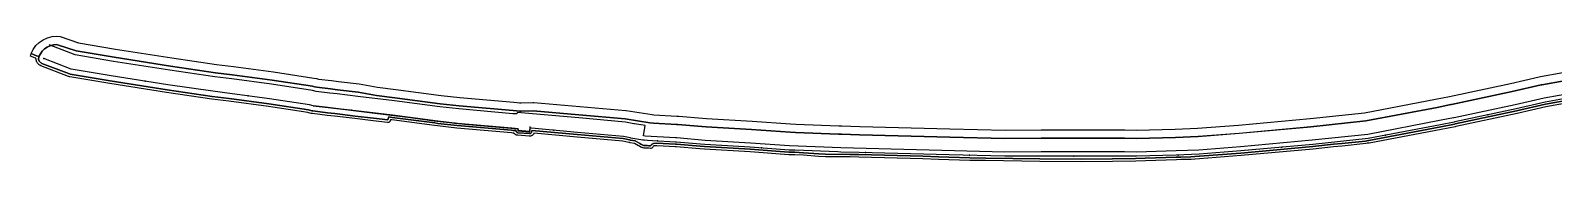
# Model space of a CAD drawing. Header units: inches. Extents: x 87989 to 118156, y 435697 to 451526.
# Drawn here: x 96263 to 97724, y 437689 to 437810 of the extents above; entities that cross this region are included whole.
import ezdxf

# ---------------------------------------------------------------- set-up
doc = ezdxf.new("R2010")
doc.units = ezdxf.units.IN
doc.header["$MEASUREMENT"] = 0
for name, color, linetype, true_color in [('As_waterkering_BWK', 7, 'Continuous', 0x7b8981), ('Beschermingszone_BWK', 7, 'Continuous', 0xcf890d), ('Grens_bebouwingsvrije_zone_BWK', 7, 'Continuous', 0x6789ae), ('Kernzone_BWK', 7, 'Continuous', 0xcb89af), ('Kunstwerken_BWK', 7, 'Continuous', 0xc78952), ('Referentiepunten_BWK', 7, 'Continuous', 0x178980)]:
    doc.layers.add(name, color=color, linetype=linetype, true_color=true_color)

msp = doc.modelspace()

# ---------------------------------------------------------------- linework, layer by layer
at = {"layer": 'As_waterkering_BWK'}
for points in [[(96574.912, 437738.2289), (96555.2873, 437740.6004), (96548.345, 437741.393), (96534.056, 437743.09), (96530.4782, 437744.046), (96492.0474, 437749.933), (96454.0135, 437754.9601), (96437.6754, 437757.0106), (96394.416, 437763.3607), (96340.044, 437771.8935), (96301.7455, 437778.3758), (96275.4582, 437788.4902)], [(97737.1519, 437750.36), (97715.7954, 437746.5169), (97687.9837, 437740.0821), (97629.2313, 437727.605), (97628.6004, 437727.4878), (97615.4198, 437724.9217), (97546.1959, 437711.7399), (97492.8926, 437706.0303), (97423.8515, 437699.7329), (97383.9716, 437696.6268), (97361.9105, 437695.7288), (97323.9733, 437694.633), (97312.2539, 437694.9011), (97232.3496, 437694.9011), (97197.446, 437694.7221), (97144.1626, 437696.0808), (97057.6092, 437698.2878), (97040.1468, 437698.7331), (97037.1703, 437698.8492), (96996.0648, 437700.4526), (96990.5187, 437700.669), (96953.3135, 437703.3847), (96909.5948, 437705.9625), (96905.3849, 437706.3204), (96882.4649, 437708.2692), (96881.4775, 437708.3128), (96859.3201, 437709.6024), (96854.7558, 437709.868), (96851.941, 437710.0319), (96850.303, 437710.242)], [(96850.303, 437710.242), (96838.7658, 437712.0822), (96837.9402, 437712.355), (96831.586, 437713.6311), (96787.4368, 437717.5588), (96743.396, 437721.4707), (96741.8703, 437721.6073), (96741.651, 437719.692), (96741.51, 437718.455), (96730.488, 437719.266), (96730.612, 437720.969), (96730.62, 437721.083), (96727.62, 437721.325), (96727.347, 437721.347), (96724.4062, 437721.5833), (96672.2916, 437726.174), (96653.6225, 437728.2216), (96610.0802, 437733.979), (96574.912, 437738.2289)]]:
    msp.add_lwpolyline(points, dxfattribs=at)
at = {"layer": 'Beschermingszone_BWK'}
msp.add_lwpolyline([(97734.1411, 437767.0912), (97712.7846, 437763.2482), (97711.9633, 437763.0794), (97684.3016, 437756.6793), (97625.9133, 437744.2794), (97625.4242, 437744.1883), (97612.2054, 437741.615), (97543.6965, 437728.5695), (97491.2151, 437722.9479), (97422.4193, 437716.6729), (97382.9655, 437713.6), (97361.3193, 437712.7188), (97323.9223, 437711.6386), (97312.4483, 437711.8989), (97232.306, 437711.901), (97197.6191, 437711.7232), (97144.596, 437713.0753), (97058.0426, 437715.2823), (97040.6948, 437715.7246), (97037.8329, 437715.8362), (96996.7275, 437717.4397), (96991.4691, 437717.6448), (96954.4326, 437720.3474), (96910.8154, 437722.9201), (96906.8252, 437723.2593), (96883.9051, 437725.2081), (96883.2133, 437725.2528), (96882.3457, 437725.291), (96860.3078, 437726.5737), (96856.8667, 437726.774), (96833.0924, 437730.5643), (96788.9409, 437734.4921), (96744.9057, 437738.4036), (96733.3846, 437738.009), (96731.9869, 437738.028), (96728.8484, 437738.2811), (96725.8329, 437738.5232), (96673.9643, 437743.0925), (96655.6636, 437745.0997), (96612.2141, 437750.8442), (96594.5356, 437752.9811), (96577.0715, 437756.0989), (96557.3879, 437758.4773), (96550.4273, 437759.2721), (96537.4581, 437760.8124), (96535.125, 437761.4359), (96533.2037, 437761.8385), (96494.5895, 437767.7517), (96456.3135, 437772.8125), (96440.1035, 437774.8471), (96397.1184, 437781.1564), (96342.9414, 437789.6591), (96306.5268, 437795.8225), (96288.5292, 437801.7037), (96287.7756, 437801.7778), (96284.6651, 437801.5422), (96281.642, 437800.7732), (96278.797, 437799.4937), (96276.2157, 437797.7423), (96273.9756, 437795.5714), (96272.1439, 437793.0464), (96270.7757, 437790.2431), (96268.4661, 437791.1806), (96263.3173, 437793.1414), (96265.2856, 437797.1652), (96267.9313, 437800.8124), (96271.1671, 437803.9481), (96274.8956, 437806.478), (96279.005, 437808.3261), (96283.3717, 437809.4369), (96287.8647, 437809.7771), (96291.228, 437809.4466), (96308.6519, 437803.5766), (96344.2291, 437797.5549), (96398.3196, 437789.0663), (96441.1827, 437782.7745), (96457.3358, 437780.7469), (96495.7193, 437775.6711), (96534.4151, 437769.7463), (96537.1903, 437769.1647), (96538.9702, 437768.6891), (96551.3528, 437767.2184), (96558.3215, 437766.4226), (96578.0313, 437764.0411), (96595.4954, 437760.9234), (96613.2184, 437758.7808), (96656.6242, 437753.0423), (96674.7515, 437751.0542), (96726.5043, 437746.495), (96729.4907, 437746.2553), (96731.7273, 437746.0749), (96732.3632, 437746.0236), (96733.302, 437746.0109), (96744.6319, 437746.3989), (96745.6135, 437746.3722), (96789.6493, 437742.4607), (96833.8013, 437738.5328), (96834.3519, 437738.4645), (96859.1847, 437734.6526), (96860.7727, 437734.5602), (96882.7542, 437733.2808), (96883.5655, 437733.245), (96884.5829, 437733.1794), (96907.503, 437731.2306), (96911.3899, 437730.9001), (96954.9593, 437728.3299), (96991.9164, 437725.6335), (96997.0393, 437725.4337), (97038.1448, 437723.8302), (97040.9528, 437723.7207), (97058.2465, 437723.2797), (97144.7999, 437721.0727), (97197.7006, 437719.7238), (97232.2855, 437719.901), (97312.5398, 437719.8979), (97323.8983, 437719.6413), (97361.0411, 437720.7142), (97382.4921, 437721.5873), (97421.7454, 437724.6446), (97490.4257, 437730.9091), (97542.5203, 437736.4893), (97610.6928, 437749.4707), (97624.0704, 437752.0737), (97682.5689, 437764.4897), (97710.16, 437770.8735), (97711.3678, 437771.1218), (97732.7243, 437774.9648)], dxfattribs=at)
msp.add_polyline3d([(97737.949, 437745.931, 0), (97716.702, 437742.108, 0), (97688.958, 437735.689, 0), (97630.11, 437723.192, 0), (97629.442, 437723.067, 0), (97616.271, 437720.503, 0), (97547.038, 437707.319, 0), (97546.937, 437707.302, 0), (97546.776, 437707.278, 0), (97546.675, 437707.266, 0), (97545.196, 437707.107, 0), (97543.977, 437706.86, 0), (97543.74, 437706.824, 0), (97521.205, 437704.467, 0), (97512.98, 437703.656, 0), (97493.337, 437701.552, 0), (97424.231, 437695.249, 0), (97384.298, 437692.139, 0), (97384.178, 437692.132, 0), (97379.964, 437691.961, 0), (97379.881, 437691.956, 0), (97376.173, 437691.68, 0), (97376.057, 437691.674, 0), (97366.452, 437691.41, 0), (97362.067, 437691.232, 0), (97332.361, 437690.373, 0), (97323.025, 437690.075, 0), (97300.948, 437689.552, 0), (97271.371, 437689.45, 0), (97230.93, 437689.66, 0), (97179.103, 437690.464, 0), (97163.821, 437690.751, 0), (97133.777, 437691.603, 0), (97118.886, 437692.224, 0), (97057.495, 437693.789, 0), (97049.114, 437694.003, 0), (97025.541, 437694.18, 0), (97025.41, 437694.185, 0), (97018.722, 437694.586, 0), (97004.388, 437695.624, 0), (97004.305, 437695.629, 0), (96995.889, 437695.956, 0), (96990.322, 437696.173, 0), (96990.212, 437696.18, 0), (96953.017, 437698.894, 0), (96909.272, 437701.475, 0), (96905.004, 437701.837, 0), (96882.176, 437703.778, 0), (96881.265, 437703.818, 0), (96869.699, 437704.327, 0), (96863.69, 437704.593, 0), (96861.148, 437704.525, 0), (96860.201, 437704.029, 0), (96860.131, 437703.925, 0), (96859.708, 437703.296, 0), (96859.437, 437702.961, 0), (96859.112, 437702.676, 0), (96858.744, 437702.452, 0), (96858.342, 437702.295, 0), (96857.919, 437702.209, 0), (96857.488, 437702.196, 0), (96855.904, 437702.289, 0), (96854.32, 437702.381, 0), (96851.505, 437702.545, 0), (96851.316, 437702.563, 0), (96850.564, 437702.664, 0), (96850.192, 437702.744, 0), (96849.464, 437702.958, 0), (96849.109, 437703.092, 0), (96848.421, 437703.414, 0), (96848.253, 437703.501, 0), (96846.906, 437704.262, 0), (96846.064, 437704.737, 0), (96842.058, 437707, 0), (96838.057, 437707.638, 0), (96837.888, 437707.669, 0), (96837.601, 437707.736, 0), (96837.353, 437707.81, 0), (96836.787, 437707.997, 0), (96830.942, 437709.171, 0), (96787.038, 437713.076, 0), (96745.64, 437716.678, 0), (96745.454, 437716.296, 0), (96745.279, 437716.004, 0), (96745.031, 437715.66, 0), (96744.819, 437715.412, 0), (96744.529, 437715.125, 0), (96744.258, 437714.897, 0), (96743.899, 437714.646, 0), (96743.602, 437714.476, 0), (96743.218, 437714.296, 0), (96742.899, 437714.179, 0), (96742.489, 437714.067, 0), (96742.155, 437714.006, 0), (96741.732, 437713.965, 0), (96741.392, 437713.961, 0), (96741.18, 437713.967, 0), (96730.158, 437714.778, 0), (96729.953, 437714.802, 0), (96729.627, 437714.853, 0), (96729.225, 437714.951, 0), (96728.912, 437715.055, 0), (96728.532, 437715.218, 0), (96728.24, 437715.372, 0), (96727.892, 437715.595, 0), (96727.629, 437715.796, 0), (96727.322, 437716.073, 0), (96727.097, 437716.314, 0), (96726.84, 437716.638, 0), (96726.675, 437716.886, 0), (96725.507, 437716.98, 0), (96724.029, 437717.099, 0), (96671.849, 437721.696, 0), (96653.082, 437723.754, 0), (96650.348, 437724.115, 0), (96609.513, 437729.515, 0), (96608.2, 437729.673, 0), (96607.842, 437728.655, 0), (96607.668, 437728.273, 0), (96607.432, 437727.925, 0), (96607.14, 437727.621, 0), (96606.802, 437727.371, 0), (96606.427, 437727.181, 0), (96606.025, 437727.056, 0), (96605.609, 437727, 0), (96605.188, 437727.016, 0), (96591.596, 437728.658, 0), (96574.012, 437730.783, 0), (96554.412, 437733.152, 0), (96547.477, 437733.943, 0), (96533.172, 437735.642, 0), (96532.995, 437735.67, 0), (96532.294, 437735.804, 0), (96532.12, 437735.844, 0), (96528.938, 437736.694, 0), (96490.988, 437742.508, 0), (96453.055, 437747.522, 0), (96436.664, 437749.58, 0), (96393.29, 437755.946, 0), (96338.837, 437764.491, 0), (96300.477, 437770.984, 0), (96300.24, 437771.036, 0), (96299.338, 437771.281, 0), (96299.095, 437771.36, 0), (96272.765, 437781.49, 0), (96272.566, 437781.577, 0), (96271.788, 437781.957, 0), (96271.416, 437782.18, 0), (96270.715, 437782.689, 0), (96270.387, 437782.973, 0), (96269.784, 437783.595, 0), (96269.511, 437783.931, 0), (96269.024, 437784.648, 0), (96268.813, 437785.027, 0), (96268.458, 437785.817, 0), (96268.315, 437786.226, 0), (96268.101, 437787.066, 0), (96268.031, 437787.493, 0), (96267.966, 437788.357, 0), (96267.97, 437788.692, 0), (96267.566, 437788.848, 0), (96262.664, 437790.735, 0), (96263.317, 437793.141, 0), (96268.466, 437791.181, 0), (96270.776, 437790.243, 0), (96270.543, 437789.408, 0), (96270.459, 437788.546, 0), (96270.524, 437787.682, 0), (96270.738, 437786.842, 0), (96271.093, 437786.052, 0), (96271.58, 437785.335, 0), (96272.183, 437784.713, 0), (96272.884, 437784.204, 0), (96273.663, 437783.824, 0), (96299.993, 437773.693, 0), (96300.894, 437773.449, 0), (96339.239, 437766.959, 0), (96393.665, 437758.417, 0), (96437.001, 437752.057, 0), (96453.375, 437750.001, 0), (96491.341, 437744.983, 0), (96529.451, 437739.145, 0), (96532.765, 437738.26, 0), (96533.466, 437738.125, 0), (96547.767, 437736.427, 0), (96554.704, 437735.635, 0), (96574.312, 437733.265, 0), (96591.896, 437731.14, 0), (96605.488, 437729.498, 0), (96606.507, 437732.396, 0), (96609.827, 437731.995, 0), (96650.676, 437726.594, 0), (96653.382, 437726.236, 0), (96672.095, 437724.184, 0), (96724.238, 437719.59, 0), (96725.707, 437719.472, 0), (96727.187, 437719.353, 0), (96727.459, 437719.332, 0), (96728.49, 437719.248, 0), (96728.519, 437718.919, 0), (96728.58, 437718.688, 0), (96728.603, 437718.6, 0), (96728.738, 437718.298, 0), (96728.921, 437718.023, 0), (96729.147, 437717.782, 0), (96729.41, 437717.582, 0), (96729.702, 437717.427, 0), (96730.015, 437717.323, 0), (96730.341, 437717.271, 0), (96741.363, 437716.46, 0), (96741.703, 437716.464, 0), (96742.037, 437716.526, 0), (96742.356, 437716.643, 0), (96742.651, 437716.812, 0), (96742.921, 437717.04, 0), (96743.133, 437717.287, 0), (96743.308, 437717.579, 0), (96743.43, 437717.895, 0), (96743.497, 437718.229, 0), (96743.635, 437719.442, 0), (96787.26, 437715.567, 0), (96831.3, 437711.649, 0), (96837.428, 437710.418, 0), (96838.138, 437710.183, 0), (96838.248, 437710.15, 0), (96838.376, 437710.121, 0), (96838.451, 437710.107, 0), (96842.896, 437709.398, 0), (96847.294, 437706.914, 0), (96848.136, 437706.439, 0), (96849.482, 437705.678, 0), (96850.17, 437705.356, 0), (96850.898, 437705.142, 0), (96851.65, 437705.04, 0), (96854.465, 437704.877, 0), (96856.049, 437704.784, 0), (96857.633, 437704.692, 0), (96858.057, 437705.321, 0), (96858.48, 437705.95, 0), (96860.502, 437707.009, 0), (96863.712, 437707.094, 0), (96869.809, 437706.825, 0), (96881.375, 437706.315, 0), (96882.295, 437706.275, 0), (96882.361, 437706.271, 0), (96905.216, 437704.328, 0), (96909.451, 437703.968, 0), (96953.182, 437701.389, 0), (96990.373, 437698.674, 0), (96990.441, 437698.671, 0), (96995.987, 437698.454, 0), (97004.486, 437698.123, 0), (97018.887, 437697.08, 0), (97025.56, 437696.68, 0), (97049.155, 437696.503, 0), (97057.558, 437696.288, 0), (97118.97, 437694.723, 0), (97133.864, 437694.101, 0), (97163.88, 437693.25, 0), (97179.146, 437692.964, 0), (97230.956, 437692.16, 0), (97271.373, 437691.95, 0), (97300.914, 437692.052, 0), (97322.955, 437692.574, 0), (97332.28, 437692.872, 0), (97361.98, 437693.73, 0), (97366.366, 437693.909, 0), (97375.988, 437694.173, 0), (97379.779, 437694.455, 0), (97384.053, 437694.628, 0), (97384.127, 437694.633, 0), (97424.02, 437697.74, 0), (97493.09, 437704.04, 0), (97512.724, 437706.143, 0), (97520.952, 437706.954, 0), (97543.48, 437709.31, 0), (97544.814, 437709.581, 0), (97546.409, 437709.751, 0), (97546.57, 437709.775, 0), (97615.798, 437722.958, 0), (97628.974, 437725.523, 0), (97629.622, 437725.644, 0), (97688.417, 437738.13, 0), (97716.198, 437744.557, 0), (97737.506, 437748.392, 0)], dxfattribs=at)
at = {"layer": 'Grens_bebouwingsvrije_zone_BWK'}
msp.add_lwpolyline([(97743.8631, 437755.6319), (97714.9899, 437750.4362), (97687.1174, 437743.9873), (97628.4506, 437731.5284), (97627.853, 437731.4174), (97614.6635, 437728.8495), (97545.6078, 437715.6998), (97492.4979, 437710.0109), (97423.5145, 437703.7188), (97383.7349, 437700.6205), (97361.7714, 437699.7265), (97323.9613, 437698.6343), (97312.2996, 437698.9011), (97232.3393, 437698.9011), (97197.4868, 437698.7224), (97040.2758, 437702.7311), (96990.7424, 437704.6633), (96953.5768, 437707.3761), (96909.882, 437709.9525), (96882.7225, 437712.2618), (96881.6818, 437712.3076), (96852.3121, 437714.017), (96850.812, 437714.2095), (96852.5081, 437724.0672), (96842.0867, 437725.7294), (96841.5286, 437725.9139), (96833.5905, 437727.5081), (96788.6764, 437731.5038), (96729.5145, 437736.7688), (96729.3357, 437735.2313), (96725.583, 437735.5339), (96673.6692, 437740.1069), (96655.3034, 437742.1212), (96611.8376, 437747.8684), (96576.5916, 437752.1277), (96556.9211, 437754.5048), (96549.9646, 437755.299), (96536.7021, 437756.8741), (96533.3538, 437757.7688), (96494.0248, 437763.7934), (96455.8024, 437768.8454), (96439.564, 437770.8835), (96396.5179, 437777.2021), (96342.2975, 437785.7112), (96305.4643, 437791.9455), (96280.4856, 437801.5564)], dxfattribs=at)
at = {"layer": 'Kernzone_BWK'}
msp.add_lwpolyline([(97737.5059, 437748.3906), (97716.1973, 437744.5566), (97688.416, 437738.1289), (97629.6211, 437725.6445), (97628.9746, 437725.5234), (97615.7988, 437722.957), (97546.5703, 437709.7754), (97546.4082, 437709.752), (97544.8145, 437709.5801), (97543.4805, 437709.3105), (97520.9512, 437706.9531), (97512.7246, 437706.1426), (97493.0898, 437704.041), (97424.0195, 437697.7402), (97384.127, 437694.6328), (97384.0527, 437694.6289), (97379.7793, 437694.4551), (97375.9883, 437694.1738), (97366.3672, 437693.9082), (97361.9805, 437693.7305), (97332.2813, 437692.873), (97322.9551, 437692.5742), (97300.9141, 437692.0527), (97271.373, 437691.9492), (97230.9551, 437692.1602), (97179.1465, 437692.9648), (97163.8809, 437693.25), (97133.8633, 437694.1016), (97118.9688, 437694.7227), (97057.5586, 437696.2891), (97049.1543, 437696.502), (97025.5605, 437696.6797), (97018.8867, 437697.0801), (97004.4863, 437698.123), (96995.9863, 437698.4551), (96990.4414, 437698.6699), (96990.373, 437698.6738), (96953.1816, 437701.3887), (96909.4512, 437703.9688), (96905.2148, 437704.3281), (96882.3613, 437706.2715), (96882.2949, 437706.2754), (96881.375, 437706.3145), (96869.8086, 437706.8242), (96863.7129, 437707.0938), (96860.502, 437707.0098), (96858.4805, 437705.9492), (96858.0566, 437705.3203), (96857.6328, 437704.6914), (96856.0488, 437704.7852), (96854.4648, 437704.877), (96851.6504, 437705.041), (96850.8984, 437705.1426), (96850.1699, 437705.3555), (96849.4824, 437705.6777), (96848.1367, 437706.4395), (96847.293, 437706.9141), (96842.8965, 437709.3984), (96838.4512, 437710.1074), (96838.375, 437710.1211), (96838.248, 437710.1504), (96838.1387, 437710.1836), (96837.4277, 437710.418), (96831.2988, 437711.6484), (96787.2598, 437715.5664), (96743.6348, 437719.4414), (96743.498, 437718.2285), (96743.4297, 437717.8945), (96743.3086, 437717.5781), (96743.1328, 437717.2871), (96742.9219, 437717.0391), (96742.6504, 437716.8125), (96742.3555, 437716.6426), (96742.0371, 437716.5254), (96741.7031, 437716.4648), (96741.3633, 437716.4609), (96730.3418, 437717.2715), (96730.0156, 437717.3223), (96729.7012, 437717.4277), (96729.4102, 437717.582), (96729.1465, 437717.7813), (96728.9219, 437718.0234), (96728.7383, 437718.2988), (96728.6035, 437718.5996), (96728.5801, 437718.6875), (96728.5195, 437718.9199), (96728.4902, 437719.248), (96727.459, 437719.332), (96727.1875, 437719.3535), (96725.707, 437719.4727), (96724.2383, 437719.5898), (96672.0957, 437724.1836), (96653.3828, 437726.2363), (96650.6758, 437726.5938), (96609.8281, 437731.9941), (96606.5078, 437732.3965), (96605.4883, 437729.498), (96591.8965, 437731.1406), (96574.3125, 437733.2656), (96554.7031, 437735.6348), (96547.7656, 437736.4258), (96533.4668, 437738.125), (96532.7656, 437738.2598), (96529.4512, 437739.1445), (96491.3418, 437744.9824), (96453.375, 437750.002), (96437.002, 437752.0566), (96393.666, 437758.418), (96339.2383, 437766.959), (96300.8945, 437773.4492), (96299.9922, 437773.6934), (96273.6621, 437783.8242), (96272.8848, 437784.2031), (96272.1816, 437784.7129), (96271.5801, 437785.334), (96271.0938, 437786.0527), (96270.7383, 437786.8418), (96270.5234, 437787.6816), (96270.459, 437788.5469), (96270.543, 437789.4082), (96270.7754, 437790.2422), (96272.1445, 437793.0469), (96273.9766, 437795.5723), (96276.2148, 437797.7422), (96278.7969, 437799.4941), (96281.6426, 437800.7734), (96284.666, 437801.543), (96287.7754, 437801.7773), (96288.5293, 437801.7031), (96306.5273, 437795.8223), (96342.9414, 437789.6582), (96397.1191, 437781.1563), (96440.1035, 437774.8477), (96456.3145, 437772.8125), (96494.5898, 437767.752), (96533.2031, 437761.8379), (96535.125, 437761.4355), (96537.459, 437760.8125), (96550.4277, 437759.2715), (96557.3887, 437758.4766), (96577.0723, 437756.0996), (96594.5352, 437752.9805), (96612.2148, 437750.8438), (96655.6641, 437745.0996), (96673.9648, 437743.0918), (96725.832, 437738.5234), (96728.8477, 437738.2812), (96731.9863, 437738.0273), (96733.3848, 437738.0098), (96744.9063, 437738.4043), (96788.9414, 437734.4922), (96833.0918, 437730.5645), (96856.8672, 437726.7734), (96860.3086, 437726.5742), (96882.3457, 437725.291), (96883.2129, 437725.252), (96883.9043, 437725.209), (96906.8262, 437723.2598), (96910.8145, 437722.9199), (96954.4316, 437720.3477), (96991.4688, 437717.6445), (96996.7266, 437717.4395), (97037.832, 437715.8359), (97040.6953, 437715.7246), (97058.043, 437715.2832), (97144.5957, 437713.0762), (97197.6191, 437711.7227), (97232.3066, 437711.9004), (97312.4492, 437711.8984), (97323.9219, 437711.6387), (97361.3184, 437712.7188), (97382.9648, 437713.5996), (97422.4199, 437716.6738), (97491.2148, 437722.9473), (97543.6973, 437728.5703), (97612.2051, 437741.6152), (97625.4238, 437744.1875), (97625.9141, 437744.2793), (97684.3008, 437756.6797), (97711.9629, 437763.0801), (97712.7852, 437763.248), (97734.1406, 437767.0918)], dxfattribs=at)
at = {"layer": 'Kunstwerken_BWK'}
msp.add_lwpolyline([(96534.056, 437743.09), (96548.345, 437741.393), (96564.917, 437739.501), (96585.535, 437737.022), (96611.438, 437733.89), (96627.228, 437731.737), (96650.129, 437728.67), (96670.552, 437726.452), (96679.49, 437725.538), (96716.224, 437722.276), (96730.578, 437720.971), (96730.383, 437719.144), (96741.67, 437718.166), (96742.062, 437723.19)], dxfattribs=at)
at = {"layer": 'Referentiepunten_BWK'}
for p in [(96275.4582, 437788.4902), (96372.6359, 437766.7787), (96471.6244, 437752.6324), (96570.6159, 437738.748), (96669.8525, 437726.4415), (97660.768, 437734.3024), (96764.7298, 437719.5757), (97562.6773, 437714.8783), (96864.1154, 437709.3233), (96963.8831, 437702.6132), (97063.7668, 437698.1308), (97163.7343, 437695.5817), (97263.7229, 437694.9011), (97363.7025, 437695.8017), (97463.4008, 437703.3403)]:
    msp.add_point(p, dxfattribs=at)

doc.saveas('drawing.dxf')
